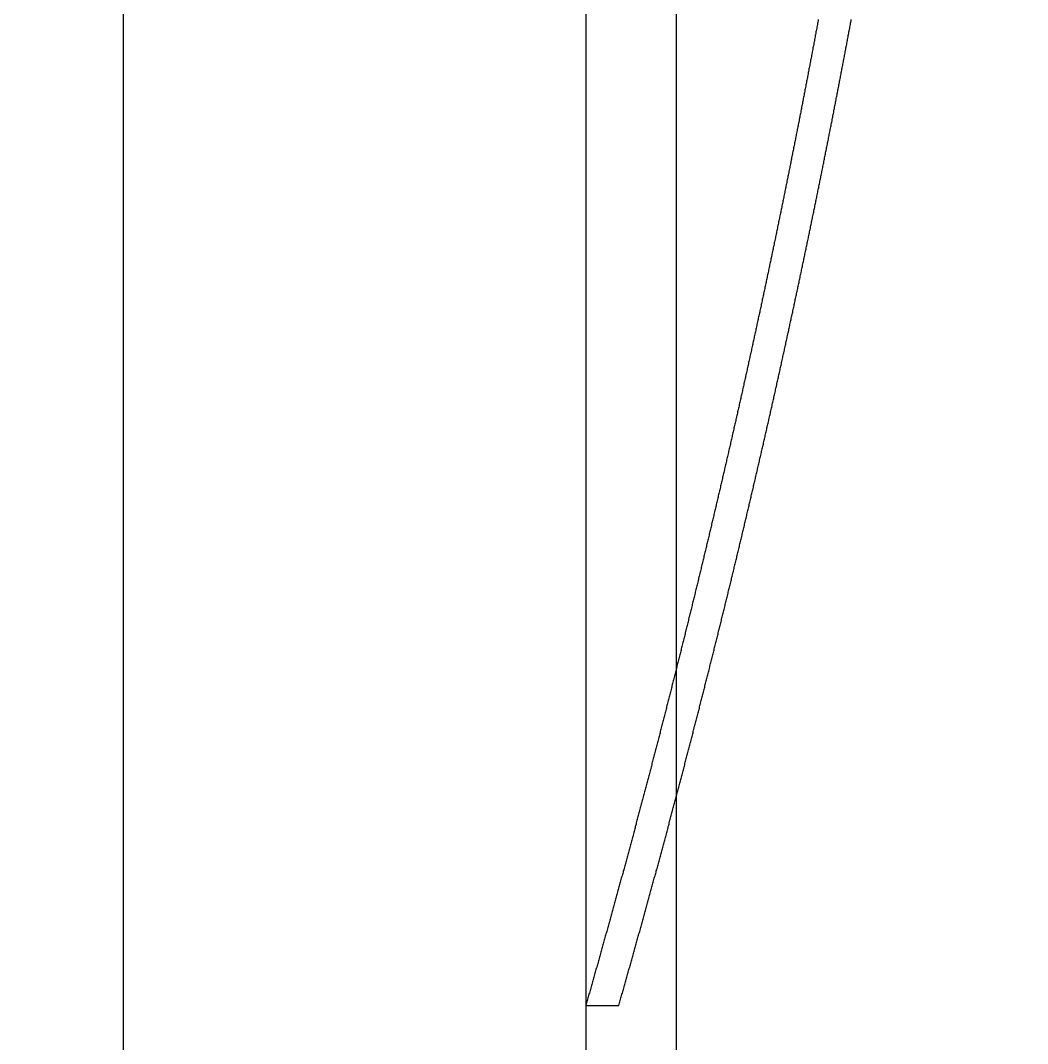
# Model space of a CAD drawing. Extents: x -3500 to 3500, y -1450 to 1450.
# Drawn here: x 717.174 to 720.439, y -223.124 to -219.807 of the extents above; entities that cross this region are included whole.
import ezdxf

# ---------------------------------------------------------------- set-up
doc = ezdxf.new("R2010")
doc.units = 0

msp = doc.modelspace()

# ---------------------------------------------------------------- linework, layer by layer
at = {"layer": 'EOS6MetalLayer'}
msp.add_lwpolyline([(719.3, -235.028), (716.3, -235.028), (716.3, -1.5), (572.186, -1.5), (572.186, -235.028), (569.186, -235.028), (569.186, 1.5), (716.3, 1.5), (716.3, 235.028), (719.3, 235.028)], close=True, dxfattribs=at)
at = {"layer": 'HBSiProtectLayer'}
msp.add_lwpolyline([(719.007, -280), (722.379, -280), (722.379, 280), (719.007, 280)], close=True, dxfattribs=at)
at = {"layer": 'NegLayer'}
msp.add_lwpolyline([(717.507, -225), (723.879, -225), (723.879, 225), (717.507, 225)], close=True, dxfattribs=at)
at = {"layer": 'SiLayer'}
msp.add_lwpolyline([(719.7605, -219.804), (719.7598, -219.808), (719.759, -219.812), (719.7583, -219.816), (719.7576, -219.82), (719.7568, -219.824), (719.7561, -219.828), (719.7553, -219.832), (719.7546, -219.836), (719.7538, -219.84), (719.7531, -219.844), (719.7523, -219.848), (719.7516, -219.852), (719.7508, -219.856), (719.7501, -219.86), (719.7493, -219.864), (719.7486, -219.868), (719.7478, -219.872), (719.7471, -219.876), (719.7463, -219.88), (719.7456, -219.884), (719.7448, -219.888), (719.7441, -219.892), (719.7433, -219.896), (719.7426, -219.9), (719.7418, -219.904), (719.7411, -219.908), (719.7403, -219.912), (719.7395, -219.916), (719.7388, -219.92), (719.738, -219.924), (719.7373, -219.928), (719.7365, -219.932), (719.7358, -219.936), (719.735, -219.94), (719.7342, -219.944), (719.7335, -219.948), (719.7327, -219.952), (719.732, -219.956), (719.7312, -219.96), (719.7304, -219.964), (719.7297, -219.968), (719.7289, -219.972), (719.7282, -219.976), (719.7274, -219.98), (719.7266, -219.984), (719.7259, -219.988), (719.7251, -219.992), (719.7243, -219.996), (719.7236, -220), (719.7228, -220.004), (719.722, -220.008), (719.7213, -220.012), (719.7205, -220.016), (719.7197, -220.02), (719.7189, -220.024), (719.7182, -220.028), (719.7174, -220.032), (719.7166, -220.036), (719.7159, -220.04), (719.7151, -220.044), (719.7143, -220.048), (719.7135, -220.052), (719.7128, -220.056), (719.712, -220.06), (719.7112, -220.064), (719.7104, -220.068), (719.7097, -220.072), (719.7089, -220.076), (719.7081, -220.08), (719.7073, -220.084), (719.7066, -220.088), (719.7058, -220.092), (719.705, -220.096), (719.7042, -220.1), (719.7035, -220.104), (719.7027, -220.108), (719.7019, -220.112), (719.7011, -220.116), (719.7003, -220.12), (719.6995, -220.124), (719.6988, -220.128), (719.698, -220.132), (719.6972, -220.136), (719.6964, -220.14), (719.6956, -220.144), (719.6948, -220.148), (719.6941, -220.152), (719.6933, -220.156), (719.6925, -220.16), (719.6917, -220.164), (719.6909, -220.168), (719.6901, -220.172), (719.6893, -220.176), (719.6885, -220.18), (719.6877, -220.184), (719.687, -220.188), (719.6862, -220.192), (719.6854, -220.196), (719.6846, -220.2), (719.6838, -220.204), (719.683, -220.208), (719.6822, -220.212), (719.6814, -220.216), (719.6806, -220.22), (719.6798, -220.224), (719.679, -220.228), (719.6782, -220.232), (719.6774, -220.236), (719.6766, -220.24), (719.6758, -220.244), (719.675, -220.248), (719.6742, -220.252), (719.6734, -220.256), (719.6726, -220.26), (719.6718, -220.264), (719.671, -220.268), (719.6702, -220.272), (719.6694, -220.276), (719.6686, -220.28), (719.6678, -220.284), (719.667, -220.288), (719.6662, -220.292), (719.6654, -220.296), (719.6646, -220.3), (719.6638, -220.304), (719.663, -220.308), (719.6622, -220.312), (719.6614, -220.316), (719.6606, -220.32), (719.6598, -220.324), (719.659, -220.328), (719.6582, -220.332), (719.6574, -220.336), (719.6566, -220.34), (719.6557, -220.344), (719.6549, -220.348), (719.6541, -220.352), (719.6533, -220.356), (719.6525, -220.36), (719.6517, -220.364), (719.6509, -220.368), (719.6501, -220.372), (719.6492, -220.376), (719.6484, -220.38), (719.6476, -220.384), (719.6468, -220.388), (719.646, -220.392), (719.6452, -220.396), (719.6443, -220.4), (719.6435, -220.404), (719.6427, -220.408), (719.6419, -220.412), (719.6411, -220.416), (719.6403, -220.42), (719.6394, -220.424), (719.6386, -220.428), (719.6378, -220.432), (719.637, -220.436), (719.6361, -220.44), (719.6353, -220.444), (719.6345, -220.448), (719.6337, -220.452), (719.6329, -220.456), (719.632, -220.46), (719.6312, -220.464), (719.6304, -220.468), (719.6296, -220.472), (719.6287, -220.476), (719.6279, -220.48), (719.6271, -220.484), (719.6262, -220.488), (719.6254, -220.492), (719.6246, -220.496), (719.6238, -220.5), (719.6229, -220.504), (719.6221, -220.508), (719.6213, -220.512), (719.6204, -220.516), (719.6196, -220.52), (719.6188, -220.524), (719.6179, -220.528), (719.6171, -220.532), (719.6163, -220.536), (719.6154, -220.54), (719.6146, -220.544), (719.6138, -220.548), (719.6129, -220.552), (719.6121, -220.556), (719.6112, -220.56), (719.6104, -220.564), (719.6096, -220.568), (719.6087, -220.572), (719.6079, -220.576), (719.6071, -220.58), (719.6062, -220.584), (719.6054, -220.588), (719.6045, -220.592), (719.6037, -220.596), (719.6028, -220.6), (719.602, -220.604), (719.6012, -220.608), (719.6003, -220.612), (719.5995, -220.616), (719.5986, -220.62), (719.5978, -220.624), (719.5969, -220.628), (719.5961, -220.632), (719.5952, -220.636), (719.5944, -220.64), (719.5935, -220.644), (719.5927, -220.648), (719.5918, -220.652), (719.591, -220.656), (719.5901, -220.66), (719.5893, -220.664), (719.5884, -220.668), (719.5876, -220.672), (719.5867, -220.676), (719.5859, -220.68), (719.585, -220.684), (719.5842, -220.688), (719.5833, -220.692), (719.5825, -220.696), (719.5816, -220.7), (719.5808, -220.704), (719.5799, -220.708), (719.5791, -220.712), (719.5782, -220.716), (719.5773, -220.72), (719.5765, -220.724), (719.5756, -220.728), (719.5748, -220.732), (719.5739, -220.736), (719.573, -220.74), (719.5722, -220.744), (719.5713, -220.748), (719.5705, -220.752), (719.5696, -220.756), (719.5687, -220.76), (719.5679, -220.764), (719.567, -220.768), (719.5661, -220.772), (719.5653, -220.776), (719.5644, -220.78), (719.5635, -220.784), (719.5627, -220.788), (719.5618, -220.792), (719.5609, -220.796), (719.5601, -220.8), (719.5592, -220.804), (719.5583, -220.808), (719.5575, -220.812), (719.5566, -220.816), (719.5557, -220.82), (719.5549, -220.824), (719.554, -220.828), (719.5531, -220.832), (719.5522, -220.836), (719.5514, -220.84), (719.5505, -220.844), (719.5496, -220.848), (719.5488, -220.852), (719.5479, -220.856), (719.547, -220.86), (719.5461, -220.864), (719.5453, -220.868), (719.5444, -220.872), (719.5435, -220.876), (719.5426, -220.88), (719.5417, -220.884), (719.5409, -220.888), (719.54, -220.892), (719.5391, -220.896), (719.5382, -220.9), (719.5373, -220.904), (719.5365, -220.908), (719.5356, -220.912), (719.5347, -220.916), (719.5338, -220.92), (719.5329, -220.924), (719.532, -220.928), (719.5312, -220.932), (719.5303, -220.936), (719.5294, -220.94), (719.5285, -220.944), (719.5276, -220.948), (719.5267, -220.952), (719.5258, -220.956), (719.525, -220.96), (719.5241, -220.964), (719.5232, -220.968), (719.5223, -220.972), (719.5214, -220.976), (719.5205, -220.98), (719.5196, -220.984), (719.5187, -220.988), (719.5178, -220.992), (719.5169, -220.996), (719.5161, -221), (719.5152, -221.004), (719.5143, -221.008), (719.5134, -221.012), (719.5125, -221.016), (719.5116, -221.02), (719.5107, -221.024), (719.5098, -221.028), (719.5089, -221.032), (719.508, -221.036), (719.5071, -221.04), (719.5062, -221.044), (719.5053, -221.048), (719.5044, -221.052), (719.5035, -221.056), (719.5026, -221.06), (719.5017, -221.064), (719.5008, -221.068), (719.4999, -221.072), (719.499, -221.076), (719.4981, -221.08), (719.4972, -221.084), (719.4963, -221.088), (719.4954, -221.092), (719.4945, -221.096), (719.4936, -221.1), (719.4927, -221.104), (719.4918, -221.108), (719.4909, -221.112), (719.4899, -221.116), (719.489, -221.12), (719.4881, -221.124), (719.4872, -221.128), (719.4863, -221.132), (719.4854, -221.136), (719.4845, -221.14), (719.4836, -221.144), (719.4827, -221.148), (719.4818, -221.152), (719.4808, -221.156), (719.4799, -221.16), (719.479, -221.164), (719.4781, -221.168), (719.4772, -221.172), (719.4763, -221.176), (719.4754, -221.18), (719.4744, -221.184), (719.4735, -221.188), (719.4726, -221.192), (719.4717, -221.196), (719.4708, -221.2), (719.4699, -221.204), (719.4689, -221.208), (719.468, -221.212), (719.4671, -221.216), (719.4662, -221.22), (719.4653, -221.224), (719.4643, -221.228), (719.4634, -221.232), (719.4625, -221.236), (719.4616, -221.24), (719.4606, -221.244), (719.4597, -221.248), (719.4588, -221.252), (719.4579, -221.256), (719.4569, -221.26), (719.456, -221.264), (719.4551, -221.268), (719.4542, -221.272), (719.4532, -221.276), (719.4523, -221.28), (719.4514, -221.284), (719.4504, -221.288), (719.4495, -221.292), (719.4486, -221.296), (719.4477, -221.3), (719.4467, -221.304), (719.4458, -221.308), (719.4449, -221.312), (719.4439, -221.316), (719.443, -221.32), (719.4421, -221.324), (719.4411, -221.328), (719.4402, -221.332), (719.4393, -221.336), (719.4383, -221.34), (719.4374, -221.344), (719.4364, -221.348), (719.4355, -221.352), (719.4346, -221.356), (719.4336, -221.36), (719.4327, -221.364), (719.4318, -221.368), (719.4308, -221.372), (719.4299, -221.376), (719.4289, -221.38), (719.428, -221.384), (719.4271, -221.388), (719.4261, -221.392), (719.4252, -221.396), (719.4242, -221.4), (719.4233, -221.404), (719.4223, -221.408), (719.4214, -221.412), (719.4204, -221.416), (719.4195, -221.42), (719.4186, -221.424), (719.4176, -221.428), (719.4167, -221.432), (719.4157, -221.436), (719.4148, -221.44), (719.4138, -221.444), (719.4129, -221.448), (719.4119, -221.452), (719.411, -221.456), (719.41, -221.46), (719.4091, -221.464), (719.4081, -221.468), (719.4072, -221.472), (719.4062, -221.476), (719.4053, -221.48), (719.4043, -221.484), (719.4033, -221.488), (719.4024, -221.492), (719.4014, -221.496), (719.4005, -221.5), (719.3995, -221.504), (719.3986, -221.508), (719.3976, -221.512), (719.3967, -221.516), (719.3957, -221.52), (719.3947, -221.524), (719.3938, -221.528), (719.3928, -221.532), (719.3919, -221.536), (719.3909, -221.54), (719.3899, -221.544), (719.389, -221.548), (719.388, -221.552), (719.387, -221.556), (719.3861, -221.56), (719.3851, -221.564), (719.3842, -221.568), (719.3832, -221.572), (719.3822, -221.576), (719.3813, -221.58), (719.3803, -221.584), (719.3793, -221.588), (719.3784, -221.592), (719.3774, -221.596), (719.3764, -221.6), (719.3755, -221.604), (719.3745, -221.608), (719.3735, -221.612), (719.3725, -221.616), (719.3716, -221.62), (719.3706, -221.624), (719.3696, -221.628), (719.3687, -221.632), (719.3677, -221.636), (719.3667, -221.64), (719.3657, -221.644), (719.3648, -221.648), (719.3638, -221.652), (719.3628, -221.656), (719.3618, -221.66), (719.3609, -221.664), (719.3599, -221.668), (719.3589, -221.672), (719.3579, -221.676), (719.357, -221.68), (719.356, -221.684), (719.355, -221.688), (719.354, -221.692), (719.353, -221.696), (719.3521, -221.7), (719.3511, -221.704), (719.3501, -221.708), (719.3491, -221.712), (719.3481, -221.716), (719.3471, -221.72), (719.3462, -221.724), (719.3452, -221.728), (719.3442, -221.732), (719.3432, -221.736), (719.3422, -221.74), (719.3412, -221.744), (719.3402, -221.748), (719.3393, -221.752), (719.3383, -221.756), (719.3373, -221.76), (719.3363, -221.764), (719.3353, -221.768), (719.3343, -221.772), (719.3333, -221.776), (719.3323, -221.78), (719.3313, -221.784), (719.3303, -221.788), (719.3294, -221.792), (719.3284, -221.796), (719.3274, -221.8), (719.3264, -221.804), (719.3254, -221.808), (719.3244, -221.812), (719.3234, -221.816), (719.3224, -221.82), (719.3214, -221.824), (719.3204, -221.828), (719.3194, -221.832), (719.3184, -221.836), (719.3174, -221.84), (719.3164, -221.844), (719.3154, -221.848), (719.3144, -221.852), (719.3134, -221.856), (719.3124, -221.86), (719.3114, -221.864), (719.3104, -221.868), (719.3094, -221.872), (719.3084, -221.876), (719.3074, -221.88), (719.3064, -221.884), (719.3054, -221.888), (719.3044, -221.892), (719.3034, -221.896), (719.3024, -221.9), (719.3014, -221.904), (719.3004, -221.908), (719.2994, -221.912), (719.2983, -221.916), (719.2973, -221.92), (719.2963, -221.924), (719.2953, -221.928), (719.2943, -221.932), (719.2933, -221.936), (719.2923, -221.94), (719.2913, -221.944), (719.2903, -221.948), (719.2892, -221.952), (719.2882, -221.956), (719.2872, -221.96), (719.2862, -221.964), (719.2852, -221.968), (719.2842, -221.972), (719.2832, -221.976), (719.2821, -221.98), (719.2811, -221.984), (719.2801, -221.988), (719.2791, -221.992), (719.2781, -221.996), (719.2771, -222), (719.276, -222.004), (719.275, -222.008), (719.274, -222.012), (719.273, -222.016), (719.272, -222.02), (719.2709, -222.024), (719.2699, -222.028), (719.2689, -222.032), (719.2679, -222.036), (719.2668, -222.04), (719.2658, -222.044), (719.2648, -222.048), (719.2638, -222.052), (719.2627, -222.056), (719.2617, -222.06), (719.2607, -222.064), (719.2597, -222.068), (719.2586, -222.072), (719.2576, -222.076), (719.2566, -222.08), (719.2556, -222.084), (719.2545, -222.088), (719.2535, -222.092), (719.2525, -222.096), (719.2514, -222.1), (719.2504, -222.104), (719.2494, -222.108), (719.2483, -222.112), (719.2473, -222.116), (719.2463, -222.12), (719.2452, -222.124), (719.2442, -222.128), (719.2432, -222.132), (719.2421, -222.136), (719.2411, -222.14), (719.2401, -222.144), (719.239, -222.148), (719.238, -222.152), (719.2369, -222.156), (719.2359, -222.16), (719.2349, -222.164), (719.2338, -222.168), (719.2328, -222.172), (719.2318, -222.176), (719.2307, -222.18), (719.2297, -222.184), (719.2286, -222.188), (719.2276, -222.192), (719.2265, -222.196), (719.2255, -222.2), (719.2245, -222.204), (719.2234, -222.208), (719.2224, -222.212), (719.2213, -222.216), (719.2203, -222.22), (719.2192, -222.224), (719.2182, -222.228), (719.2171, -222.232), (719.2161, -222.236), (719.215, -222.24), (719.214, -222.244), (719.2129, -222.248), (719.2119, -222.252), (719.2108, -222.256), (719.2098, -222.26), (719.2087, -222.264), (719.2077, -222.268), (719.2066, -222.272), (719.2056, -222.276), (719.2045, -222.28), (719.2035, -222.284), (719.2024, -222.288), (719.2014, -222.292), (719.2003, -222.296), (719.1992, -222.3), (719.1982, -222.304), (719.1971, -222.308), (719.1961, -222.312), (719.195, -222.316), (719.194, -222.32), (719.1929, -222.324), (719.1918, -222.328), (719.1908, -222.332), (719.1897, -222.336), (719.1887, -222.34), (719.1876, -222.344), (719.1865, -222.348), (719.1855, -222.352), (719.1844, -222.356), (719.1833, -222.36), (719.1823, -222.364), (719.1812, -222.368), (719.1802, -222.372), (719.1791, -222.376), (719.178, -222.38), (719.177, -222.384), (719.1759, -222.388), (719.1748, -222.392), (719.1738, -222.396), (719.1727, -222.4), (719.1716, -222.404), (719.1705, -222.408), (719.1695, -222.412), (719.1684, -222.416), (719.1673, -222.42), (719.1663, -222.424), (719.1652, -222.428), (719.1641, -222.432), (719.163, -222.436), (719.162, -222.44), (719.1609, -222.444), (719.1598, -222.448), (719.1587, -222.452), (719.1577, -222.456), (719.1566, -222.46), (719.1555, -222.464), (719.1544, -222.468), (719.1534, -222.472), (719.1523, -222.476), (719.1512, -222.48), (719.1501, -222.484), (719.1491, -222.488), (719.148, -222.492), (719.1469, -222.496), (719.1458, -222.5), (719.1447, -222.504), (719.1436, -222.508), (719.1426, -222.512), (719.1415, -222.516), (719.1404, -222.52), (719.1393, -222.524), (719.1382, -222.528), (719.1371, -222.532), (719.1361, -222.536), (719.135, -222.54), (719.1339, -222.544), (719.1328, -222.548), (719.1317, -222.552), (719.1306, -222.556), (719.1295, -222.56), (719.1284, -222.564), (719.1274, -222.568), (719.1263, -222.572), (719.1252, -222.576), (719.1241, -222.58), (719.123, -222.584), (719.1219, -222.588), (719.1208, -222.592), (719.1197, -222.596), (719.1186, -222.6), (719.1175, -222.604), (719.1164, -222.608), (719.1153, -222.612), (719.1142, -222.616), (719.1131, -222.62), (719.1121, -222.624), (719.111, -222.628), (719.1099, -222.632), (719.1088, -222.636), (719.1077, -222.64), (719.1066, -222.644), (719.1055, -222.648), (719.1044, -222.652), (719.1033, -222.656), (719.1022, -222.66), (719.1011, -222.664), (719.1, -222.668), (719.0989, -222.672), (719.0978, -222.676), (719.0966, -222.68), (719.0955, -222.684), (719.0944, -222.688), (719.0933, -222.692), (719.0922, -222.696), (719.0911, -222.7), (719.09, -222.704), (719.0889, -222.708), (719.0878, -222.712), (719.0867, -222.716), (719.0856, -222.72), (719.0845, -222.724), (719.0834, -222.728), (719.0823, -222.732), (719.0811, -222.736), (719.08, -222.74), (719.0789, -222.744), (719.0778, -222.748), (719.0767, -222.752), (719.0756, -222.756), (719.0745, -222.76), (719.0734, -222.764), (719.0722, -222.768), (719.0711, -222.772), (719.07, -222.776), (719.0689, -222.78), (719.0678, -222.784), (719.0667, -222.788), (719.0655, -222.792), (719.0644, -222.796), (719.0633, -222.8), (719.0622, -222.804), (719.0611, -222.808), (719.06, -222.812), (719.0588, -222.816), (719.0577, -222.82), (719.0566, -222.824), (719.0555, -222.828), (719.0543, -222.832), (719.0532, -222.836), (719.0521, -222.84), (719.051, -222.844), (719.0499, -222.848), (719.0487, -222.852), (719.0476, -222.856), (719.0465, -222.86), (719.0453, -222.864), (719.0442, -222.868), (719.0431, -222.872), (719.042, -222.876), (719.0408, -222.88), (719.0397, -222.884), (719.0386, -222.888), (719.0375, -222.892), (719.0363, -222.896), (719.0352, -222.9), (719.0341, -222.904), (719.0329, -222.908), (719.0318, -222.912), (719.0307, -222.916), (719.0295, -222.92), (719.0284, -222.924), (719.0273, -222.928), (719.0261, -222.932), (719.025, -222.936), (719.0239, -222.94), (719.0227, -222.944), (719.0216, -222.948), (719.0204, -222.952), (719.0193, -222.956), (719.0182, -222.96), (719.017, -222.964), (719.0159, -222.968), (719.0147, -222.972), (719.0136, -222.976), (719.0125, -222.98), (719.0113, -222.984), (719.0102, -222.988), (719.009, -222.992), (719.0079, -222.996), (719.0068, -223), (719.1138, -223), (719.1149, -222.996), (719.116, -222.992), (719.1172, -222.988), (719.1183, -222.984), (719.1195, -222.98), (719.1206, -222.976), (719.1217, -222.972), (719.1229, -222.968), (719.124, -222.964), (719.1252, -222.96), (719.1263, -222.956), (719.1274, -222.952), (719.1286, -222.948), (719.1297, -222.944), (719.1309, -222.94), (719.132, -222.936), (719.1331, -222.932), (719.1343, -222.928), (719.1354, -222.924), (719.1365, -222.92), (719.1377, -222.916), (719.1388, -222.912), (719.1399, -222.908), (719.1411, -222.904), (719.1422, -222.9), (719.1433, -222.896), (719.1445, -222.892), (719.1456, -222.888), (719.1467, -222.884), (719.1478, -222.88), (719.149, -222.876), (719.1501, -222.872), (719.1512, -222.868), (719.1523, -222.864), (719.1535, -222.86), (719.1546, -222.856), (719.1557, -222.852), (719.1569, -222.848), (719.158, -222.844), (719.1591, -222.84), (719.1602, -222.836), (719.1613, -222.832), (719.1625, -222.828), (719.1636, -222.824), (719.1647, -222.82), (719.1658, -222.816), (719.167, -222.812), (719.1681, -222.808), (719.1692, -222.804), (719.1703, -222.8), (719.1714, -222.796), (719.1725, -222.792), (719.1737, -222.788), (719.1748, -222.784), (719.1759, -222.78), (719.177, -222.776), (719.1781, -222.772), (719.1792, -222.768), (719.1804, -222.764), (719.1815, -222.76), (719.1826, -222.756), (719.1837, -222.752), (719.1848, -222.748), (719.1859, -222.744), (719.187, -222.74), (719.1881, -222.736), (719.1893, -222.732), (719.1904, -222.728), (719.1915, -222.724), (719.1926, -222.72), (719.1937, -222.716), (719.1948, -222.712), (719.1959, -222.708), (719.197, -222.704), (719.1981, -222.7), (719.1992, -222.696), (719.2003, -222.692), (719.2014, -222.688), (719.2025, -222.684), (719.2036, -222.68), (719.2048, -222.676), (719.2059, -222.672), (719.207, -222.668), (719.2081, -222.664), (719.2092, -222.66), (719.2103, -222.656), (719.2114, -222.652), (719.2125, -222.648), (719.2136, -222.644), (719.2147, -222.64), (719.2158, -222.636), (719.2169, -222.632), (719.218, -222.628), (719.2191, -222.624), (719.2201, -222.62), (719.2212, -222.616), (719.2223, -222.612), (719.2234, -222.608), (719.2245, -222.604), (719.2256, -222.6), (719.2267, -222.596), (719.2278, -222.592), (719.2289, -222.588), (719.23, -222.584), (719.2311, -222.58), (719.2322, -222.576), (719.2333, -222.572), (719.2344, -222.568), (719.2354, -222.564), (719.2365, -222.56), (719.2376, -222.556), (719.2387, -222.552), (719.2398, -222.548), (719.2409, -222.544), (719.242, -222.54), (719.2431, -222.536), (719.2441, -222.532), (719.2452, -222.528), (719.2463, -222.524), (719.2474, -222.52), (719.2485, -222.516), (719.2496, -222.512), (719.2506, -222.508), (719.2517, -222.504), (719.2528, -222.5), (719.2539, -222.496), (719.255, -222.492), (719.2561, -222.488), (719.2571, -222.484), (719.2582, -222.48), (719.2593, -222.476), (719.2604, -222.472), (719.2614, -222.468), (719.2625, -222.464), (719.2636, -222.46), (719.2647, -222.456), (719.2657, -222.452), (719.2668, -222.448), (719.2679, -222.444), (719.269, -222.44), (719.27, -222.436), (719.2711, -222.432), (719.2722, -222.428), (719.2733, -222.424), (719.2743, -222.42), (719.2754, -222.416), (719.2765, -222.412), (719.2775, -222.408), (719.2786, -222.404), (719.2797, -222.4), (719.2808, -222.396), (719.2818, -222.392), (719.2829, -222.388), (719.284, -222.384), (719.285, -222.38), (719.2861, -222.376), (719.2872, -222.372), (719.2882, -222.368), (719.2893, -222.364), (719.2903, -222.36), (719.2914, -222.356), (719.2925, -222.352), (719.2935, -222.348), (719.2946, -222.344), (719.2957, -222.34), (719.2967, -222.336), (719.2978, -222.332), (719.2988, -222.328), (719.2999, -222.324), (719.301, -222.32), (719.302, -222.316), (719.3031, -222.312), (719.3041, -222.308), (719.3052, -222.304), (719.3062, -222.3), (719.3073, -222.296), (719.3084, -222.292), (719.3094, -222.288), (719.3105, -222.284), (719.3115, -222.28), (719.3126, -222.276), (719.3136, -222.272), (719.3147, -222.268), (719.3157, -222.264), (719.3168, -222.26), (719.3178, -222.256), (719.3189, -222.252), (719.3199, -222.248), (719.321, -222.244), (719.322, -222.24), (719.3231, -222.236), (719.3241, -222.232), (719.3252, -222.228), (719.3262, -222.224), (719.3273, -222.22), (719.3283, -222.216), (719.3294, -222.212), (719.3304, -222.208), (719.3315, -222.204), (719.3325, -222.2), (719.3335, -222.196), (719.3346, -222.192), (719.3356, -222.188), (719.3367, -222.184), (719.3377, -222.18), (719.3388, -222.176), (719.3398, -222.172), (719.3408, -222.168), (719.3419, -222.164), (719.3429, -222.16), (719.3439, -222.156), (719.345, -222.152), (719.346, -222.148), (719.3471, -222.144), (719.3481, -222.14), (719.3491, -222.136), (719.3502, -222.132), (719.3512, -222.128), (719.3522, -222.124), (719.3533, -222.12), (719.3543, -222.116), (719.3553, -222.112), (719.3564, -222.108), (719.3574, -222.104), (719.3584, -222.1), (719.3595, -222.096), (719.3605, -222.092), (719.3615, -222.088), (719.3626, -222.084), (719.3636, -222.08), (719.3646, -222.076), (719.3656, -222.072), (719.3667, -222.068), (719.3677, -222.064), (719.3687, -222.06), (719.3697, -222.056), (719.3708, -222.052), (719.3718, -222.048), (719.3728, -222.044), (719.3738, -222.04), (719.3749, -222.036), (719.3759, -222.032), (719.3769, -222.028), (719.3779, -222.024), (719.379, -222.02), (719.38, -222.016), (719.381, -222.012), (719.382, -222.008), (719.383, -222.004), (719.3841, -222), (719.3851, -221.996), (719.3861, -221.992), (719.3871, -221.988), (719.3881, -221.984), (719.3891, -221.98), (719.3902, -221.976), (719.3912, -221.972), (719.3922, -221.968), (719.3932, -221.964), (719.3942, -221.96), (719.3952, -221.956), (719.3962, -221.952), (719.3973, -221.948), (719.3983, -221.944), (719.3993, -221.94), (719.4003, -221.936), (719.4013, -221.932), (719.4023, -221.928), (719.4033, -221.924), (719.4043, -221.92), (719.4053, -221.916), (719.4064, -221.912), (719.4074, -221.908), (719.4084, -221.904), (719.4094, -221.9), (719.4104, -221.896), (719.4114, -221.892), (719.4124, -221.888), (719.4134, -221.884), (719.4144, -221.88), (719.4154, -221.876), (719.4164, -221.872), (719.4174, -221.868), (719.4184, -221.864), (719.4194, -221.86), (719.4204, -221.856), (719.4214, -221.852), (719.4224, -221.848), (719.4234, -221.844), (719.4244, -221.84), (719.4254, -221.836), (719.4264, -221.832), (719.4274, -221.828), (719.4284, -221.824), (719.4294, -221.82), (719.4304, -221.816), (719.4314, -221.812), (719.4324, -221.808), (719.4334, -221.804), (719.4344, -221.8), (719.4354, -221.796), (719.4364, -221.792), (719.4373, -221.788), (719.4383, -221.784), (719.4393, -221.78), (719.4403, -221.776), (719.4413, -221.772), (719.4423, -221.768), (719.4433, -221.764), (719.4443, -221.76), (719.4453, -221.756), (719.4463, -221.752), (719.4472, -221.748), (719.4482, -221.744), (719.4492, -221.74), (719.4502, -221.736), (719.4512, -221.732), (719.4522, -221.728), (719.4532, -221.724), (719.4541, -221.72), (719.4551, -221.716), (719.4561, -221.712), (719.4571, -221.708), (719.4581, -221.704), (719.4591, -221.7), (719.46, -221.696), (719.461, -221.692), (719.462, -221.688), (719.463, -221.684), (719.464, -221.68), (719.4649, -221.676), (719.4659, -221.672), (719.4669, -221.668), (719.4679, -221.664), (719.4688, -221.66), (719.4698, -221.656), (719.4708, -221.652), (719.4718, -221.648), (719.4727, -221.644), (719.4737, -221.64), (719.4747, -221.636), (719.4757, -221.632), (719.4766, -221.628), (719.4776, -221.624), (719.4786, -221.62), (719.4795, -221.616), (719.4805, -221.612), (719.4815, -221.608), (719.4825, -221.604), (719.4834, -221.6), (719.4844, -221.596), (719.4854, -221.592), (719.4863, -221.588), (719.4873, -221.584), (719.4883, -221.58), (719.4892, -221.576), (719.4902, -221.572), (719.4912, -221.568), (719.4921, -221.564), (719.4931, -221.56), (719.494, -221.556), (719.495, -221.552), (719.496, -221.548), (719.4969, -221.544), (719.4979, -221.54), (719.4989, -221.536), (719.4998, -221.532), (719.5008, -221.528), (719.5017, -221.524), (719.5027, -221.52), (719.5037, -221.516), (719.5046, -221.512), (719.5056, -221.508), (719.5065, -221.504), (719.5075, -221.5), (719.5084, -221.496), (719.5094, -221.492), (719.5103, -221.488), (719.5113, -221.484), (719.5123, -221.48), (719.5132, -221.476), (719.5142, -221.472), (719.5151, -221.468), (719.5161, -221.464), (719.517, -221.46), (719.518, -221.456), (719.5189, -221.452), (719.5199, -221.448), (719.5208, -221.444), (719.5218, -221.44), (719.5227, -221.436), (719.5237, -221.432), (719.5246, -221.428), (719.5256, -221.424), (719.5265, -221.42), (719.5274, -221.416), (719.5284, -221.412), (719.5293, -221.408), (719.5303, -221.404), (719.5312, -221.4), (719.5322, -221.396), (719.5331, -221.392), (719.5341, -221.388), (719.535, -221.384), (719.5359, -221.38), (719.5369, -221.376), (719.5378, -221.372), (719.5388, -221.368), (719.5397, -221.364), (719.5406, -221.36), (719.5416, -221.356), (719.5425, -221.352), (719.5434, -221.348), (719.5444, -221.344), (719.5453, -221.34), (719.5463, -221.336), (719.5472, -221.332), (719.5481, -221.328), (719.5491, -221.324), (719.55, -221.32), (719.5509, -221.316), (719.5519, -221.312), (719.5528, -221.308), (719.5537, -221.304), (719.5547, -221.3), (719.5556, -221.296), (719.5565, -221.292), (719.5574, -221.288), (719.5584, -221.284), (719.5593, -221.28), (719.5602, -221.276), (719.5612, -221.272), (719.5621, -221.268), (719.563, -221.264), (719.5639, -221.26), (719.5649, -221.256), (719.5658, -221.252), (719.5667, -221.248), (719.5676, -221.244), (719.5686, -221.24), (719.5695, -221.236), (719.5704, -221.232), (719.5713, -221.228), (719.5723, -221.224), (719.5732, -221.22), (719.5741, -221.216), (719.575, -221.212), (719.5759, -221.208), (719.5769, -221.204), (719.5778, -221.2), (719.5787, -221.196), (719.5796, -221.192), (719.5805, -221.188), (719.5814, -221.184), (719.5824, -221.18), (719.5833, -221.176), (719.5842, -221.172), (719.5851, -221.168), (719.586, -221.164), (719.5869, -221.16), (719.5878, -221.156), (719.5888, -221.152), (719.5897, -221.148), (719.5906, -221.144), (719.5915, -221.14), (719.5924, -221.136), (719.5933, -221.132), (719.5942, -221.128), (719.5951, -221.124), (719.596, -221.12), (719.5969, -221.116), (719.5979, -221.112), (719.5988, -221.108), (719.5997, -221.104), (719.6006, -221.1), (719.6015, -221.096), (719.6024, -221.092), (719.6033, -221.088), (719.6042, -221.084), (719.6051, -221.08), (719.606, -221.076), (719.6069, -221.072), (719.6078, -221.068), (719.6087, -221.064), (719.6096, -221.06), (719.6105, -221.056), (719.6114, -221.052), (719.6123, -221.048), (719.6132, -221.044), (719.6141, -221.04), (719.615, -221.036), (719.6159, -221.032), (719.6168, -221.028), (719.6177, -221.024), (719.6186, -221.02), (719.6195, -221.016), (719.6204, -221.012), (719.6213, -221.008), (719.6222, -221.004), (719.6231, -221), (719.6239, -220.996), (719.6248, -220.992), (719.6257, -220.988), (719.6266, -220.984), (719.6275, -220.98), (719.6284, -220.976), (719.6293, -220.972), (719.6302, -220.968), (719.6311, -220.964), (719.632, -220.96), (719.6328, -220.956), (719.6337, -220.952), (719.6346, -220.948), (719.6355, -220.944), (719.6364, -220.94), (719.6373, -220.936), (719.6382, -220.932), (719.639, -220.928), (719.6399, -220.924), (719.6408, -220.92), (719.6417, -220.916), (719.6426, -220.912), (719.6435, -220.908), (719.6443, -220.904), (719.6452, -220.9), (719.6461, -220.896), (719.647, -220.892), (719.6479, -220.888), (719.6487, -220.884), (719.6496, -220.88), (719.6505, -220.876), (719.6514, -220.872), (719.6523, -220.868), (719.6531, -220.864), (719.654, -220.86), (719.6549, -220.856), (719.6558, -220.852), (719.6566, -220.848), (719.6575, -220.844), (719.6584, -220.84), (719.6592, -220.836), (719.6601, -220.832), (719.661, -220.828), (719.6619, -220.824), (719.6627, -220.82), (719.6636, -220.816), (719.6645, -220.812), (719.6653, -220.808), (719.6662, -220.804), (719.6671, -220.8), (719.6679, -220.796), (719.6688, -220.792), (719.6697, -220.788), (719.6705, -220.784), (719.6714, -220.78), (719.6723, -220.776), (719.6731, -220.772), (719.674, -220.768), (719.6749, -220.764), (719.6757, -220.76), (719.6766, -220.756), (719.6775, -220.752), (719.6783, -220.748), (719.6792, -220.744), (719.68, -220.74), (719.6809, -220.736), (719.6818, -220.732), (719.6826, -220.728), (719.6835, -220.724), (719.6843, -220.72), (719.6852, -220.716), (719.6861, -220.712), (719.6869, -220.708), (719.6878, -220.704), (719.6886, -220.7), (719.6895, -220.696), (719.6903, -220.692), (719.6912, -220.688), (719.692, -220.684), (719.6929, -220.68), (719.6937, -220.676), (719.6946, -220.672), (719.6954, -220.668), (719.6963, -220.664), (719.6971, -220.66), (719.698, -220.656), (719.6988, -220.652), (719.6997, -220.648), (719.7005, -220.644), (719.7014, -220.64), (719.7022, -220.636), (719.7031, -220.632), (719.7039, -220.628), (719.7048, -220.624), (719.7056, -220.62), (719.7065, -220.616), (719.7073, -220.612), (719.7082, -220.608), (719.709, -220.604), (719.7098, -220.6), (719.7107, -220.596), (719.7115, -220.592), (719.7124, -220.588), (719.7132, -220.584), (719.7141, -220.58), (719.7149, -220.576), (719.7157, -220.572), (719.7166, -220.568), (719.7174, -220.564), (719.7182, -220.56), (719.7191, -220.556), (719.7199, -220.552), (719.7208, -220.548), (719.7216, -220.544), (719.7224, -220.54), (719.7233, -220.536), (719.7241, -220.532), (719.7249, -220.528), (719.7258, -220.524), (719.7266, -220.52), (719.7274, -220.516), (719.7283, -220.512), (719.7291, -220.508), (719.7299, -220.504), (719.7308, -220.5), (719.7316, -220.496), (719.7324, -220.492), (719.7332, -220.488), (719.7341, -220.484), (719.7349, -220.48), (719.7357, -220.476), (719.7366, -220.472), (719.7374, -220.468), (719.7382, -220.464), (719.739, -220.46), (719.7399, -220.456), (719.7407, -220.452), (719.7415, -220.448), (719.7423, -220.444), (719.7431, -220.44), (719.744, -220.436), (719.7448, -220.432), (719.7456, -220.428), (719.7464, -220.424), (719.7473, -220.42), (719.7481, -220.416), (719.7489, -220.412), (719.7497, -220.408), (719.7505, -220.404), (719.7513, -220.4), (719.7522, -220.396), (719.753, -220.392), (719.7538, -220.388), (719.7546, -220.384), (719.7554, -220.38), (719.7562, -220.376), (719.7571, -220.372), (719.7579, -220.368), (719.7587, -220.364), (719.7595, -220.36), (719.7603, -220.356), (719.7611, -220.352), (719.7619, -220.348), (719.7627, -220.344), (719.7636, -220.34), (719.7644, -220.336), (719.7652, -220.332), (719.766, -220.328), (719.7668, -220.324), (719.7676, -220.32), (719.7684, -220.316), (719.7692, -220.312), (719.77, -220.308), (719.7708, -220.304), (719.7716, -220.3), (719.7724, -220.296), (719.7732, -220.292), (719.774, -220.288), (719.7748, -220.284), (719.7756, -220.28), (719.7764, -220.276), (719.7772, -220.272), (719.778, -220.268), (719.7788, -220.264), (719.7796, -220.26), (719.7804, -220.256), (719.7812, -220.252), (719.782, -220.248), (719.7828, -220.244), (719.7836, -220.24), (719.7844, -220.236), (719.7852, -220.232), (719.786, -220.228), (719.7868, -220.224), (719.7876, -220.22), (719.7884, -220.216), (719.7892, -220.212), (719.79, -220.208), (719.7908, -220.204), (719.7916, -220.2), (719.7924, -220.196), (719.7932, -220.192), (719.794, -220.188), (719.7947, -220.184), (719.7955, -220.18), (719.7963, -220.176), (719.7971, -220.172), (719.7979, -220.168), (719.7987, -220.164), (719.7995, -220.16), (719.8003, -220.156), (719.8011, -220.152), (719.8018, -220.148), (719.8026, -220.144), (719.8034, -220.14), (719.8042, -220.136), (719.805, -220.132), (719.8058, -220.128), (719.8065, -220.124), (719.8073, -220.12), (719.8081, -220.116), (719.8089, -220.112), (719.8097, -220.108), (719.8105, -220.104), (719.8112, -220.1), (719.812, -220.096), (719.8128, -220.092), (719.8136, -220.088), (719.8143, -220.084), (719.8151, -220.08), (719.8159, -220.076), (719.8167, -220.072), (719.8174, -220.068), (719.8182, -220.064), (719.819, -220.06), (719.8198, -220.056), (719.8205, -220.052), (719.8213, -220.048), (719.8221, -220.044), (719.8229, -220.04), (719.8236, -220.036), (719.8244, -220.032), (719.8252, -220.028), (719.8259, -220.024), (719.8267, -220.02), (719.8275, -220.016), (719.8283, -220.012), (719.829, -220.008), (719.8298, -220.004), (719.8306, -220), (719.8313, -219.996), (719.8321, -219.992), (719.8329, -219.988), (719.8336, -219.984), (719.8344, -219.98), (719.8352, -219.976), (719.8359, -219.972), (719.8367, -219.968), (719.8374, -219.964), (719.8382, -219.96), (719.839, -219.956), (719.8397, -219.952), (719.8405, -219.948), (719.8412, -219.944), (719.842, -219.94), (719.8428, -219.936), (719.8435, -219.932), (719.8443, -219.928), (719.845, -219.924), (719.8458, -219.92), (719.8465, -219.916), (719.8473, -219.912), (719.8481, -219.908), (719.8488, -219.904), (719.8496, -219.9), (719.8503, -219.896), (719.8511, -219.892), (719.8518, -219.888), (719.8526, -219.884), (719.8533, -219.88), (719.8541, -219.876), (719.8548, -219.872), (719.8556, -219.868), (719.8563, -219.864), (719.8571, -219.86), (719.8578, -219.856), (719.8586, -219.852), (719.8593, -219.848), (719.8601, -219.844), (719.8608, -219.84), (719.8616, -219.836), (719.8623, -219.832), (719.8631, -219.828), (719.8638, -219.824), (719.8646, -219.82), (719.8653, -219.816), (719.866, -219.812), (719.8668, -219.808), (719.8675, -219.804)], dxfattribs=at)

doc.saveas('drawing.dxf')
